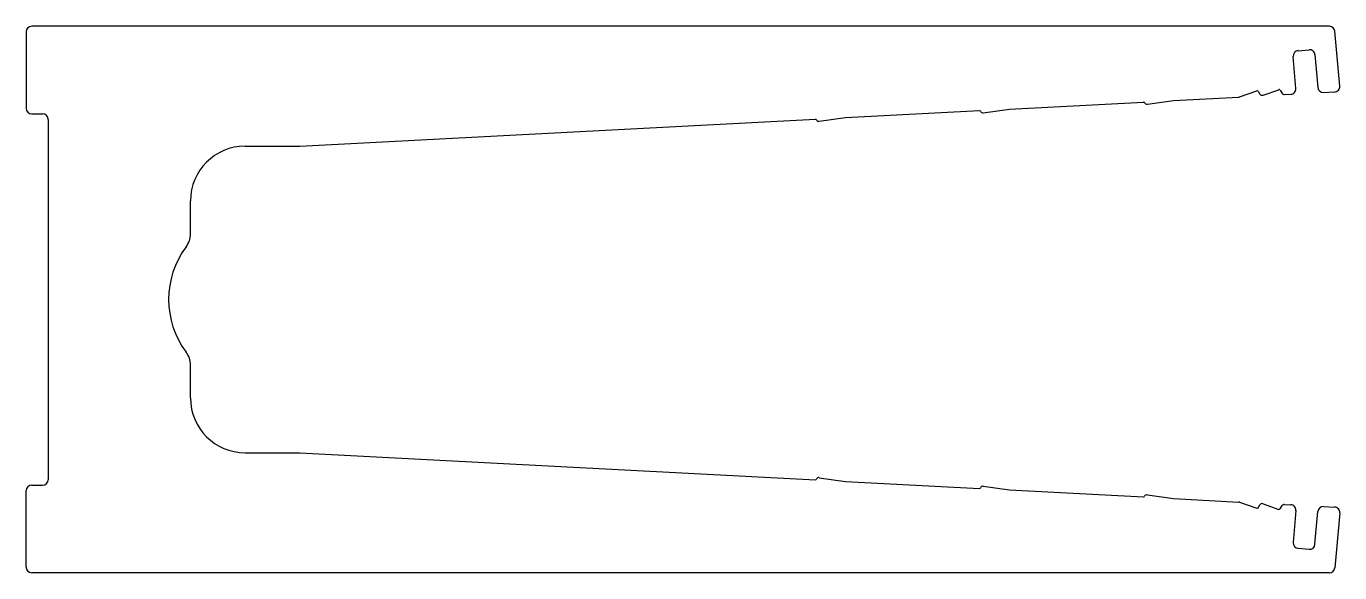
# Model space of a CAD drawing. Extents: x 1927 to 2047, y 969 to 1019.
import ezdxf

# ---------------------------------------------------------------- set-up
doc = ezdxf.new("R2010")
doc.units = 0
doc.layers.get('0').update_dxf_attribs({"linetype": 'CONTINUOUS'})

msp = doc.modelspace()

# ---------------------------------------------------------------- linework, layer by layer
for p, q in [((2046.33, 1018.81), (1927.81, 1018.81)), ((1927.31, 1018.31), (1927.31, 1011.31)), ((2047.27, 1013.35), (2046.83, 1018.36)), ((2043.27, 1013.14), (2043.02, 1016.04)), ((2043.47, 1016.58), (2044.47, 1016.67)), ((2045.01, 1016.22), (2045.27, 1013.21)), ((2038.13, 1012.36), (2039.7, 1012.91)), ((2039.82, 1012.87), (2039.98, 1012.62)), ((2040.28, 1012.52), (2041.7, 1013.02)), ((2041.82, 1012.98), (2042.01, 1012.68)), ((2042.23, 1012.57), (2042.8, 1012.6)), ((2045.8, 1012.76), (2046.8, 1012.81)), ((2014.72, 1010.91), (2017.12, 1011.25)), ((2017.12, 1011.25), (2029.34, 1011.89)), ((2029.7, 1011.7), (2032.1, 1012.04)), ((2032.1, 1012.04), (2038.06, 1012.35)), ((1927.81, 1010.81), (1928.81, 1010.81)), ((1929.31, 1010.31), (1929.31, 977.4)), ((1952.31, 1007.86), (1999.38, 1010.32)), ((1999.74, 1010.13), (2002.14, 1010.47)), ((2002.14, 1010.47), (2014.36, 1011.11)), ((1947.31, 1007.86), (1952.31, 1007.86)), ((1942.31, 999.86), (1942.31, 1002.86)), ((1942.31, 984.86), (1942.31, 987.86)), ((1947.31, 979.86), (1952.31, 979.86)), ((1952.31, 979.86), (1999.38, 977.39)), ((1927.81, 976.9), (1928.81, 976.9)), ((1999.74, 977.58), (2002.14, 977.24)), ((2002.14, 977.24), (2014.36, 976.6)), ((2014.72, 976.8), (2017.12, 976.46)), ((2017.12, 976.46), (2029.34, 975.82)), ((1927.31, 969.4), (1927.31, 976.4)), ((2029.7, 976.01), (2032.1, 975.67)), ((2032.1, 975.67), (2038.06, 975.36)), ((2038.13, 975.35), (2039.7, 974.8)), ((2039.82, 974.84), (2039.98, 975.09)), ((2040.28, 975.19), (2041.7, 974.69)), ((2041.82, 974.73), (2042.01, 975.03)), ((2042.23, 975.14), (2042.8, 975.11)), ((2043.27, 974.57), (2043.02, 971.67)), ((2045.01, 971.5), (2045.27, 974.5)), ((2045.8, 974.96), (2046.8, 974.9)), ((2047.27, 974.36), (2046.83, 969.36)), ((2043.47, 971.13), (2044.47, 971.04)), ((2046.33, 968.9), (1927.81, 968.9))]:
    msp.add_line(p, q)
for centre, radius, start, end in [((1927.81, 1018.31), 0.5, 90, 180), ((2046.33, 1018.31), 0.5, 5, 90), ((2043.52, 1016.09), 0.5, 95, 185), ((2044.51, 1016.17), 0.5, 5, 95), ((2039.74, 1012.82), 0.1, 33, 109.2868), ((2040.19, 1012.76), 0.25, 213, 289.2868), ((2041.73, 1012.93), 0.1, 33, 109.2868), ((2042.22, 1012.82), 0.25, 213, 273), ((2042.77, 1013.1), 0.5, 273, 5), ((2045.77, 1013.25), 0.5, 185, 273), ((2046.77, 1013.31), 0.5, 273, 5), ((1927.81, 1011.31), 0.5, 180, 270), ((2029.35, 1011.79), 0.1, 26.1037, 93), ((2029.66, 1011.95), 0.25, 206.1037, 278), ((2038.05, 1012.6), 0.25, 273, 289.2868), ((1928.81, 1010.31), 0.5, 0, 90), ((1999.39, 1010.22), 0.1, 26.1037, 93), ((1999.7, 1010.38), 0.25, 206.1037, 278), ((2014.37, 1011.01), 0.1, 26.1037, 93), ((2014.68, 1011.16), 0.25, 206.1037, 278), ((1947.31, 1002.86), 5, 90, 180), ((1940.31, 999.86), 2, 323.1301, 360), ((1948.31, 993.86), 8, 143.1301, 216.8699), ((1940.31, 987.86), 2, 0, 36.8699), ((1947.31, 984.86), 5, 180, 270), ((1927.81, 976.4), 0.5, 90, 180), ((1928.81, 977.4), 0.5, 270, 360), ((1999.39, 977.49), 0.1, 267, 333.8963), ((1999.7, 977.34), 0.25, 82, 153.8963), ((2014.37, 976.7), 0.1, 267, 333.8963), ((2014.68, 976.55), 0.25, 82, 153.8963), ((2029.35, 975.92), 0.1, 267, 333.8963), ((2029.66, 975.77), 0.25, 82, 153.8963), ((2038.05, 975.11), 0.25, 70.7132, 87), ((2039.74, 974.89), 0.1, 250.7132, 327), ((2040.19, 974.96), 0.25, 70.7132, 147), ((2041.73, 974.79), 0.1, 250.7132, 327), ((2042.22, 974.89), 0.25, 87, 147), ((2042.77, 974.61), 0.5, 355, 87), ((2045.77, 974.46), 0.5, 87, 175), ((2046.77, 974.41), 0.5, 355, 87), ((2043.52, 971.63), 0.5, 175, 265), ((2044.51, 971.54), 0.5, 265, 355), ((1927.81, 969.4), 0.5, 180, 270), ((2046.33, 969.4), 0.5, 270, 355)]:
    msp.add_arc(centre, radius, start, end)

doc.saveas('drawing.dxf')
